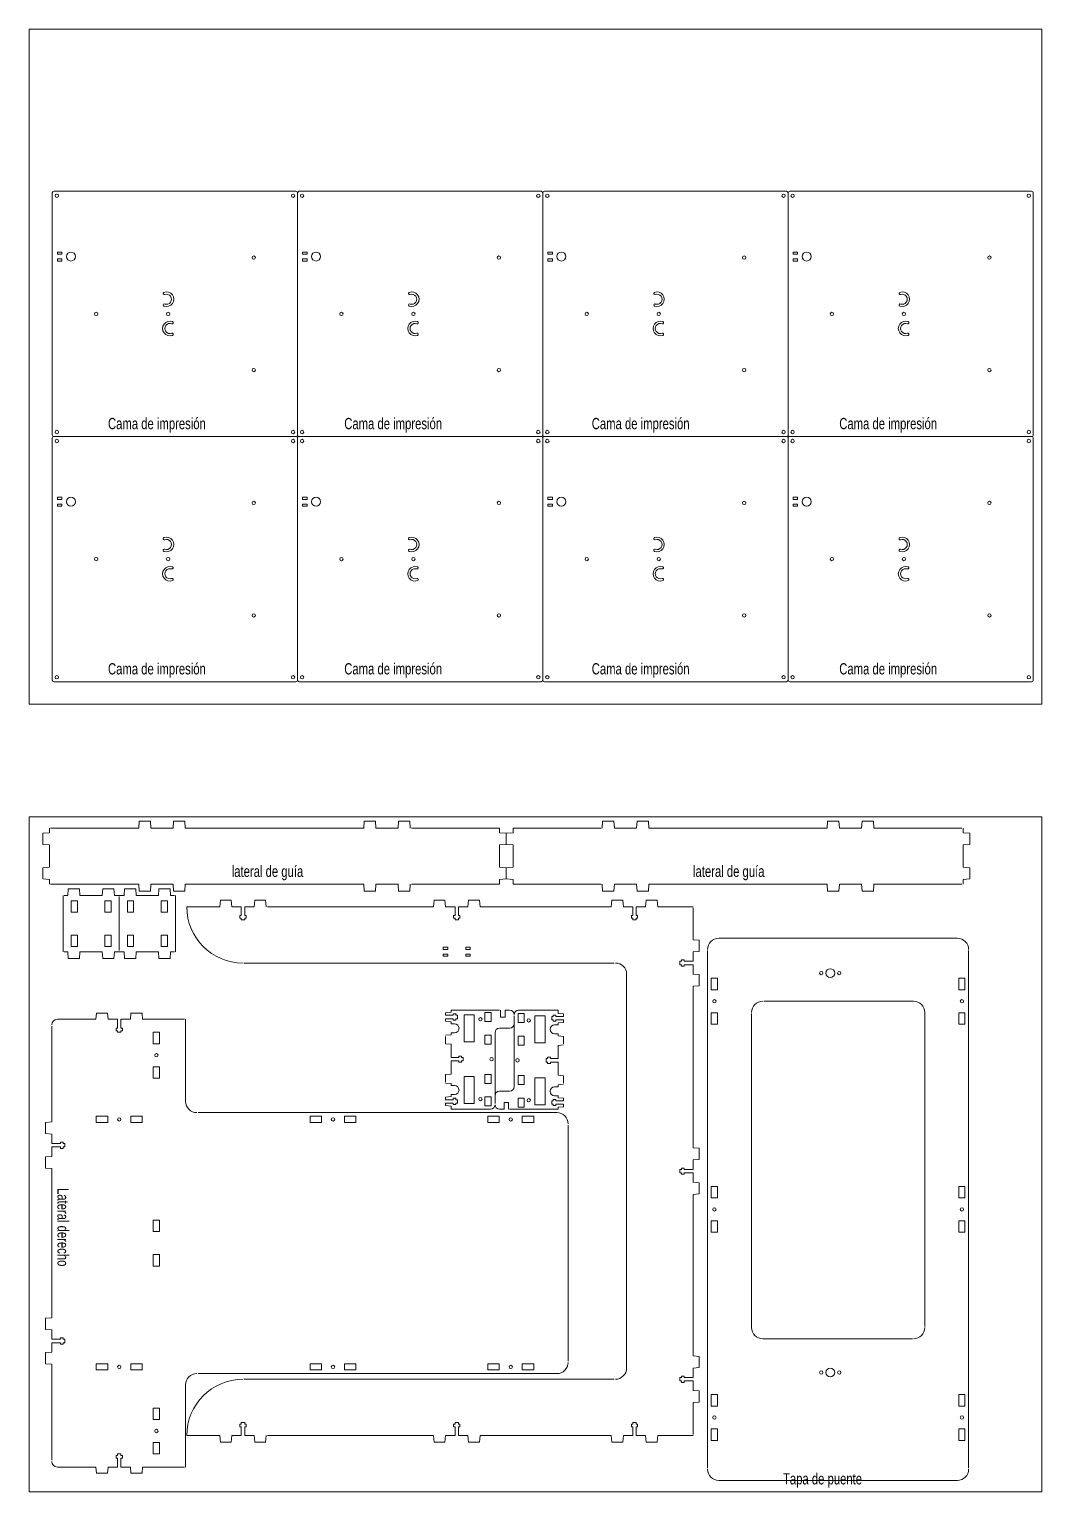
# Model space of a CAD drawing. Header units: millimetres. Extents: x 1800 to 2700, y -1200 to 1500.
# Drawn here: x 1800 to 2700, y 200 to 1500 of the extents above; entities that cross this region are included whole.
import ezdxf

# ---------------------------------------------------------------- set-up
doc = ezdxf.new("R2010")
doc.units = ezdxf.units.MM
doc.layers.get('0').update_dxf_attribs({"linetype": 'CONTINUOUS', "lineweight": 0})
doc.layers.add('grabar', color=5, linetype='CONTINUOUS', lineweight=0)
doc.layers.add('planchas', color=1, linetype='CONTINUOUS', lineweight=0)
doc.styles.get("Standard").update_dxf_attribs({"font": 'txt', "width": 0.75})

msp = doc.modelspace()

# ---------------------------------------------------------------- linework, layer by layer
for p, q in [((1820.5, 1354.5), (1820.5, 1139.5)), ((2037, 1356), (1822, 1356)), ((2038.5, 1354.5), (2038.5, 1139.5)), ((2255, 1356), (2040, 1356)), ((2256.5, 1354.5), (2256.5, 1139.5)), ((2473, 1356), (2258, 1356)), ((2474.5, 1354.5), (2474.5, 1139.5)), ((2691, 1356), (2476, 1356)), ((2692.5, 1139.5), (2692.5, 1354.5)), ((1825, 1300), (1825, 1302)), ((1825, 1302), (1829, 1302)), ((1829, 1300), (1825, 1300)), ((1829, 1302), (1829, 1300)), ((2043, 1300), (2043, 1302)), ((2043, 1302), (2047, 1302)), ((2047, 1300), (2043, 1300)), ((2047, 1302), (2047, 1300)), ((2261, 1300), (2261, 1302)), ((2261, 1302), (2265, 1302)), ((2265, 1300), (2261, 1300)), ((2265, 1302), (2265, 1300)), ((2479, 1300), (2479, 1302)), ((2479, 1302), (2483, 1302)), ((2483, 1300), (2479, 1300)), ((2483, 1302), (2483, 1300)), ((1825, 1294), (1825, 1296)), ((1825, 1296), (1829, 1296)), ((1829, 1294), (1825, 1294)), ((1829, 1296), (1829, 1294)), ((2043, 1294), (2043, 1296)), ((2043, 1296), (2047, 1296)), ((2047, 1294), (2043, 1294)), ((2047, 1296), (2047, 1294)), ((2261, 1294), (2261, 1296)), ((2261, 1296), (2265, 1296)), ((2265, 1294), (2261, 1294)), ((2265, 1296), (2265, 1294)), ((2479, 1294), (2479, 1296)), ((2479, 1296), (2483, 1296)), ((2483, 1294), (2479, 1294)), ((2483, 1296), (2483, 1294)), ((1820.5, 1136.5), (1820.5, 921.5)), ((2037, 1138), (1822, 1138)), ((2038.5, 1136.5), (2038.5, 921.5)), ((2255, 1138), (2040, 1138)), ((2256.5, 1136.5), (2256.5, 921.5)), ((2473, 1138), (2258, 1138)), ((2474.5, 1136.5), (2474.5, 921.5)), ((2691, 1138), (2476, 1138)), ((2692.5, 921.5), (2692.5, 1136.5)), ((1825, 1082), (1825, 1084)), ((1825, 1084), (1829, 1084)), ((1829, 1082), (1825, 1082)), ((1829, 1084), (1829, 1082)), ((2043, 1082), (2043, 1084)), ((2043, 1084), (2047, 1084)), ((2047, 1082), (2043, 1082)), ((2047, 1084), (2047, 1082)), ((2261, 1082), (2261, 1084)), ((2261, 1084), (2265, 1084)), ((2265, 1082), (2261, 1082)), ((2265, 1084), (2265, 1082)), ((2479, 1082), (2479, 1084)), ((2479, 1084), (2483, 1084)), ((2483, 1082), (2479, 1082)), ((2483, 1084), (2483, 1082)), ((1825, 1076), (1825, 1078)), ((1825, 1078), (1829, 1078)), ((1829, 1076), (1825, 1076)), ((1829, 1078), (1829, 1076)), ((2043, 1076), (2043, 1078)), ((2043, 1078), (2047, 1078)), ((2047, 1076), (2043, 1076)), ((2047, 1078), (2047, 1076)), ((2261, 1076), (2261, 1078)), ((2261, 1078), (2265, 1078)), ((2265, 1076), (2261, 1076)), ((2265, 1078), (2265, 1076)), ((2479, 1076), (2479, 1078)), ((2479, 1078), (2483, 1078)), ((2483, 1076), (2479, 1076)), ((2483, 1078), (2483, 1076)), ((1822, 920), (2037, 920)), ((2040, 920), (2255, 920)), ((2258, 920), (2473, 920)), ((2476, 920), (2691, 920)), ((1897.3, 790), (1897.7, 796)), ((1907.7, 796), (1897.7, 796)), ((1908.1, 790), (1907.7, 796)), ((1927.9, 790), (1928.3, 796)), ((1928.3, 796), (1938.3, 796)), ((1938.7, 790), (1938.3, 796)), ((2097.3, 790), (2097.7, 796)), ((2107.7, 796), (2097.7, 796)), ((2108.1, 790), (2107.7, 796)), ((2127.9, 790), (2128.3, 796)), ((2128.3, 796), (2138.3, 796)), ((2138.7, 790), (2138.3, 796)), ((2309.3, 790), (2309.7, 796)), ((2319.7, 796), (2309.7, 796)), ((2320.1, 790), (2319.7, 796)), ((2339.9, 790), (2340.3, 796)), ((2340.3, 796), (2350.3, 796)), ((2350.7, 790), (2350.3, 796)), ((2509.3, 790), (2509.7, 796)), ((2519.7, 796), (2509.7, 796)), ((2520.1, 790), (2519.7, 796)), ((2539.9, 790), (2540.3, 796)), ((2540.3, 796), (2550.3, 796)), ((2550.7, 790), (2550.3, 796)), ((1818, 785.7), (1812, 785.3)), ((1812, 775.3), (1812, 785.3)), ((1818, 790), (1818, 785.7)), ((1897.3, 790), (1819, 790)), ((1908.1, 790), (1927.9, 790)), ((2097.3, 790), (1938.7, 790)), ((2108.1, 790), (2127.9, 790)), ((2218, 790), (2139.7, 790)), ((2218, 785.7), (2218, 790)), ((2218, 785.7), (2224, 785.3)), ((2230, 785.7), (2224, 785.3)), ((2224, 775.3), (2224, 785.3)), ((2230, 790), (2230, 785.7)), ((2308.3, 790), (2230, 790)), ((2320.1, 790), (2339.9, 790)), ((2509.3, 790), (2350.7, 790)), ((2520.1, 790), (2539.9, 790)), ((2629, 790), (2550.7, 790)), ((2630, 785.7), (2630, 790)), ((2630, 785.7), (2636, 785.3)), ((2636, 775.3), (2636, 785.3)), ((1818, 774.9), (1812, 775.3)), ((1818, 755.1), (1818, 774.9)), ((2218, 774.9), (2224, 775.3)), ((2218, 774.9), (2218, 755.1)), ((2230, 774.9), (2224, 775.3)), ((2230, 755.1), (2230, 774.9)), ((2630, 774.9), (2636, 775.3)), ((2630, 774.9), (2630, 755.1)), ((1818, 755.1), (1812, 754.7)), ((1812, 754.7), (1812, 744.7)), ((2218, 755.1), (2224, 754.7)), ((2230, 755.1), (2224, 754.7)), ((2224, 754.7), (2224, 744.7)), ((2630, 755.1), (2636, 754.7)), ((2636, 754.7), (2636, 744.7)), ((1818, 744.3), (1812, 744.7)), ((1818, 744.3), (1818, 740)), ((2218, 744.3), (2224, 744.7)), ((2218, 740), (2218, 744.3)), ((2230, 744.3), (2224, 744.7)), ((2230, 744.3), (2230, 740)), ((2630, 744.3), (2636, 744.7)), ((2630, 740), (2630, 744.3)), ((1819, 740), (1897.3, 740)), ((1830, 730), (1830, 680)), ((1834.3, 730), (1831, 730)), ((1834.3, 730), (1834.7, 736)), ((1844.7, 736), (1834.7, 736)), ((1845.1, 730), (1844.7, 736)), ((1845.1, 730), (1864.9, 730)), ((1864.9, 730), (1865.3, 736)), ((1865.3, 736), (1875.3, 736)), ((1875.7, 730), (1875.3, 736)), ((1880, 730), (1875.7, 730)), ((1884.3, 730), (1880, 730)), ((1880, 729), (1880, 681)), ((1884.3, 730), (1884.7, 736)), ((1894.7, 736), (1884.7, 736)), ((1895.1, 730), (1894.7, 736)), ((1895.1, 730), (1914.9, 730)), ((1897.3, 740), (1897.7, 734)), ((1907.7, 734), (1897.7, 734)), ((1908.1, 740), (1907.7, 734)), ((1927.9, 740), (1908.1, 740)), ((1914.9, 730), (1915.3, 736)), ((1915.3, 736), (1925.3, 736)), ((1925.7, 730), (1925.3, 736)), ((1929, 730), (1925.7, 730)), ((1927.9, 740), (1928.3, 734)), ((1928.3, 734), (1938.3, 734)), ((1930, 680), (1930, 730)), ((1938.7, 740), (1938.3, 734)), ((1938.7, 740), (2097.3, 740)), ((2097.3, 740), (2097.7, 734)), ((2107.7, 734), (2097.7, 734)), ((2108.1, 740), (2107.7, 734)), ((2127.9, 740), (2108.1, 740)), ((2127.9, 740), (2128.3, 734)), ((2128.3, 734), (2138.3, 734)), ((2138.7, 740), (2138.3, 734)), ((2139.7, 740), (2218, 740)), ((2230, 740), (2308.3, 740)), ((2309.3, 740), (2309.7, 734)), ((2319.7, 734), (2309.7, 734)), ((2320.1, 740), (2319.7, 734)), ((2339.9, 740), (2320.1, 740)), ((2339.9, 740), (2340.3, 734)), ((2340.3, 734), (2350.3, 734)), ((2350.7, 740), (2350.3, 734)), ((2350.7, 740), (2509.3, 740)), ((2509.3, 740), (2509.7, 734)), ((2519.7, 734), (2509.7, 734)), ((2520.1, 740), (2519.7, 734)), ((2539.9, 740), (2520.1, 740)), ((2539.9, 740), (2540.3, 734)), ((2540.3, 734), (2550.3, 734)), ((2550.7, 740), (2550.3, 734)), ((2550.7, 740), (2629, 740)), ((1837.25, 725.4), (1837.25, 715.2)), ((1842.75, 725.4), (1837.25, 725.4)), ((1837.25, 715.2), (1842.75, 715.2)), ((1842.75, 715.2), (1842.75, 725.4)), ((1867.25, 725.4), (1867.25, 715.2)), ((1872.75, 725.4), (1867.25, 725.4)), ((1867.25, 715.2), (1872.75, 715.2)), ((1872.75, 715.2), (1872.75, 725.4)), ((1887.25, 725.4), (1887.25, 715.2)), ((1892.75, 725.4), (1887.25, 725.4)), ((1887.25, 715.2), (1892.75, 715.2)), ((1892.75, 715.2), (1892.75, 725.4)), ((1917.25, 725.4), (1917.25, 715.2)), ((1922.75, 725.4), (1917.25, 725.4)), ((1917.25, 715.2), (1922.75, 715.2)), ((1922.75, 715.2), (1922.75, 725.4)), ((1969.3, 720), (1940, 720)), ((1940, 720), (1940, 720)), ((1969.9, 726), (1969.3, 720)), ((1979.5, 726), (1969.9, 726)), ((1980.1, 720), (1979.5, 726)), ((1988.5, 720), (1980.1, 720)), ((1988.5, 712.2), (1988.5, 720)), ((1991.5, 712.2), (1991.5, 720)), ((1991.5, 720), (1999.9, 720)), ((1999.9, 720), (2000.5, 726)), ((2000.5, 726), (2010.1, 726)), ((2010.1, 726), (2010.7, 720)), ((2011.7, 720), (2159.3, 720)), ((2159.9, 726), (2159.3, 720)), ((2169.5, 726), (2159.9, 726)), ((2170.1, 720), (2169.5, 726)), ((2178.5, 720), (2170.1, 720)), ((2178.5, 712.2), (2178.5, 720)), ((2181.5, 712.2), (2181.5, 720)), ((2181.5, 720), (2189.9, 720)), ((2189.9, 720), (2190.5, 726)), ((2190.5, 726), (2200.1, 726)), ((2200.1, 726), (2200.7, 720)), ((2200.7, 720), (2317.3, 720)), ((2317.9, 726), (2317.3, 720)), ((2327.5, 726), (2317.9, 726)), ((2328.1, 720), (2327.5, 726)), ((2336.5, 720), (2328.1, 720)), ((2336.5, 712.2), (2336.5, 720)), ((2339.5, 712.2), (2339.5, 720)), ((2339.5, 720), (2347.9, 720)), ((2347.9, 720), (2348.5, 726)), ((2348.5, 726), (2358.1, 726)), ((2358.1, 726), (2358.7, 720)), ((2358.7, 720), (2390, 720)), ((2390, 719), (2390, 690.7)), ((1987.25, 712.2), (1988.5, 712.2)), ((1987.25, 709.8), (1987.25, 712.2)), ((1988.5, 709.8), (1987.25, 709.8)), ((1988.5, 708.4), (1988.5, 709.8)), ((1991.5, 708.4), (1988.5, 708.4)), ((1992.75, 712.2), (1991.5, 712.2)), ((1991.5, 708.4), (1991.5, 709.8)), ((1991.5, 709.8), (1992.75, 709.8)), ((1992.75, 709.8), (1992.75, 712.2)), ((2177.25, 712.2), (2178.5, 712.2)), ((2177.25, 709.8), (2177.25, 712.2)), ((2178.5, 709.8), (2177.25, 709.8)), ((2178.5, 708.4), (2178.5, 709.8)), ((2181.5, 708.4), (2178.5, 708.4)), ((2182.75, 712.2), (2181.5, 712.2)), ((2181.5, 708.4), (2181.5, 709.8)), ((2181.5, 709.8), (2182.75, 709.8)), ((2182.75, 709.8), (2182.75, 712.2)), ((2335.25, 712.2), (2336.5, 712.2)), ((2335.25, 709.8), (2335.25, 712.2)), ((2336.5, 709.8), (2335.25, 709.8)), ((2336.5, 708.4), (2336.5, 709.8)), ((2339.5, 708.4), (2336.5, 708.4)), ((2340.75, 712.2), (2339.5, 712.2)), ((2339.5, 708.4), (2339.5, 709.8)), ((2339.5, 709.8), (2340.75, 709.8)), ((2340.75, 709.8), (2340.75, 712.2)), ((1837.25, 684.6), (1837.25, 694.8)), ((1837.25, 694.8), (1842.75, 694.8)), ((1842.75, 694.8), (1842.75, 684.6)), ((1867.25, 684.6), (1867.25, 694.8)), ((1867.25, 694.8), (1872.75, 694.8)), ((1872.75, 694.8), (1872.75, 684.6)), ((1887.25, 684.6), (1887.25, 694.8)), ((1887.25, 694.8), (1892.75, 694.8)), ((1892.75, 694.8), (1892.75, 684.6)), ((1917.25, 684.6), (1917.25, 694.8)), ((1917.25, 694.8), (1922.75, 694.8)), ((1922.75, 694.8), (1922.75, 684.6)), ((2390, 690.7), (2395.5, 690.3)), ((2395.5, 680.3), (2395.5, 690.3)), ((2625, 692), (2413, 692)), ((1831, 680), (1834.3, 680)), ((1834.3, 680), (1834.7, 674)), ((1842.75, 684.6), (1837.25, 684.6)), ((1845.1, 680), (1844.7, 674)), ((1864.9, 680), (1845.1, 680)), ((1864.9, 680), (1865.3, 674)), ((1872.75, 684.6), (1867.25, 684.6)), ((1875.7, 680), (1875.3, 674)), ((1875.7, 680), (1880, 680)), ((1880, 680), (1884.3, 680)), ((1884.3, 680), (1884.7, 674)), ((1892.75, 684.6), (1887.25, 684.6)), ((1895.1, 680), (1894.7, 674)), ((1914.9, 680), (1895.1, 680)), ((1914.9, 680), (1915.3, 674)), ((1922.75, 684.6), (1917.25, 684.6)), ((1925.7, 680), (1925.3, 674)), ((1925.7, 680), (1929, 680)), ((2172, 684), (2168, 684)), ((2168, 684), (2168, 682)), ((2168, 682), (2172, 682)), ((2172, 678), (2168, 678)), ((2168, 678), (2168, 676)), ((2168, 676), (2172, 676)), ((2172, 682), (2172, 684)), ((2172, 676), (2172, 678)), ((2192, 684), (2188, 684)), ((2188, 684), (2188, 682)), ((2188, 682), (2192, 682)), ((2192, 678), (2188, 678)), ((2188, 678), (2188, 676)), ((2188, 676), (2192, 676)), ((2192, 682), (2192, 684)), ((2192, 676), (2192, 678)), ((2390, 679.9), (2395.5, 680.3)), ((2390, 671.5), (2390, 679.9)), ((2403, 681), (2403, 221)), ((2635, 681), (2635, 221)), ((1844.7, 674), (1834.7, 674)), ((1865.3, 674), (1875.3, 674)), ((1894.7, 674), (1884.7, 674)), ((1915.3, 674), (1925.3, 674)), ((1991, 670), (2320, 670)), ((2378.4, 671.5), (2379.8, 671.5)), ((2378.4, 668.5), (2378.4, 671.5)), ((2378.4, 668.5), (2379.8, 668.5)), ((2379.8, 671.5), (2379.8, 672.75)), ((2379.8, 672.75), (2382.2, 672.75)), ((2379.8, 668.5), (2379.8, 667.25)), ((2379.8, 667.25), (2382.2, 667.25)), ((2382.2, 672.75), (2382.2, 671.5)), ((2382.2, 671.5), (2390, 671.5)), ((2382.2, 667.25), (2382.2, 668.5)), ((2382.2, 668.5), (2390, 668.5)), ((2390, 668.5), (2390, 660.1)), ((2331, 310), (2331, 660)), ((2390, 660.1), (2395.5, 659.7)), ((2395.5, 659.7), (2395.5, 649.7)), ((2406.25, 646.2), (2406.25, 656.4)), ((2406.25, 656.4), (2411.75, 656.4)), ((2411.75, 656.4), (2411.75, 646.2)), ((2626.25, 656.4), (2626.25, 646.2)), ((2631.75, 656.4), (2626.25, 656.4)), ((2631.75, 646.2), (2631.75, 656.4)), ((2390, 649.3), (2395.5, 649.7)), ((2390, 649.3), (2390, 505.7)), ((2411.75, 646.2), (2406.25, 646.2)), ((2626.25, 646.2), (2631.75, 646.2)), ((1859.3, 620), (1859.7, 625.5)), ((1869.7, 625.5), (1859.7, 625.5)), ((1870.1, 620), (1869.7, 625.5)), ((1889.9, 620), (1890.3, 625.5)), ((1890.3, 625.5), (1900.3, 625.5)), ((1900.7, 620), (1900.3, 625.5)), ((2175, 626.2), (2170, 625.8)), ((2170, 625.8), (2170, 623.5)), ((2175, 626.2), (2175, 628)), ((2175, 628), (2218, 628)), ((2176.8, 624.75), (2176.8, 623.5)), ((2179.2, 624.75), (2176.8, 624.75)), ((2179.2, 623.5), (2179.2, 624.75)), ((2186.5, 600), (2186.5, 624)), ((2186.5, 624), (2195.5, 624)), ((2195.5, 624), (2195.5, 600)), ((2205, 618), (2205, 626)), ((2205, 626), (2210.5, 626)), ((2210.5, 626), (2210.5, 618)), ((2219, 628), (2219, 622)), ((2223, 622), (2223, 628)), ((2223, 628), (2227, 628)), ((2234.5, 625), (2234.5, 617)), ((2240, 625), (2234.5, 625)), ((2270, 628), (2235, 628)), ((2240, 617), (2240, 625)), ((2270, 625.2), (2270, 628)), ((2270, 625.2), (2275, 624.8)), ((2275, 624.8), (2275, 622.5)), ((2406.25, 625.8), (2406.25, 615.6)), ((2411.75, 625.8), (2406.25, 625.8)), ((2411.75, 615.6), (2411.75, 625.8)), ((2442, 625), (2442, 346)), ((2586, 636), (2453, 636)), ((2596, 347), (2596, 626)), ((2626.25, 615.6), (2626.25, 625.8)), ((2626.25, 625.8), (2631.75, 625.8)), ((2631.75, 625.8), (2631.75, 615.6)), ((1820, 528.7), (1820, 614)), ((1825, 620), (1859.3, 620)), ((1878.5, 620), (1870.1, 620)), ((1877.25, 612.2), (1878.5, 612.2)), ((1877.25, 609.8), (1877.25, 612.2)), ((1878.5, 612.2), (1878.5, 620)), ((1881.5, 612.2), (1881.5, 620)), ((1881.5, 620), (1889.9, 620)), ((1882.75, 612.2), (1881.5, 612.2)), ((1882.75, 609.8), (1882.75, 612.2)), ((1900.7, 620), (1938, 620)), ((1939, 620), (1939, 547)), ((2176.8, 623.5), (2170, 623.5)), ((2170, 620.5), (2170, 618.2)), ((2176.8, 620.5), (2170, 620.5)), ((2170, 618.2), (2175, 617.8)), ((2175, 617.8), (2175, 616)), ((2175, 616), (2178, 616)), ((2176.8, 619.25), (2176.8, 620.5)), ((2179.2, 619.25), (2176.8, 619.25)), ((2180.6, 623.5), (2179.2, 623.5)), ((2180.6, 620.5), (2179.2, 620.5)), ((2179.2, 620.5), (2179.2, 619.25)), ((2180.6, 623.5), (2180.6, 620.5)), ((2210.5, 618), (2205, 618)), ((2227, 612), (2218, 612)), ((2219, 622), (2223, 622)), ((2231, 560), (2231, 623)), ((2234.5, 617), (2240, 617)), ((2249.5, 599), (2249.5, 623)), ((2249.5, 623), (2258.5, 623)), ((2258.5, 623), (2258.5, 599)), ((2264.4, 622.5), (2265.8, 622.5)), ((2264.4, 619.5), (2264.4, 622.5)), ((2264.4, 619.5), (2265.8, 619.5)), ((2265.8, 622.5), (2265.8, 623.75)), ((2265.8, 623.75), (2268.2, 623.75)), ((2265.8, 619.5), (2265.8, 618.25)), ((2265.8, 618.25), (2268.2, 618.25)), ((2270, 615), (2267, 615)), ((2268.2, 623.75), (2268.2, 622.5)), ((2268.2, 622.5), (2275, 622.5)), ((2268.2, 618.25), (2268.2, 619.5)), ((2268.2, 619.5), (2275, 619.5)), ((2275, 617.2), (2270, 616.8)), ((2270, 616.8), (2270, 615)), ((2275, 619.5), (2275, 617.2)), ((2406.25, 615.6), (2411.75, 615.6)), ((2631.75, 615.6), (2626.25, 615.6)), ((1878.5, 609.8), (1877.25, 609.8)), ((1878.5, 608.4), (1878.5, 609.8)), ((1881.5, 608.4), (1878.5, 608.4)), ((1881.5, 608.4), (1881.5, 609.8)), ((1881.5, 609.8), (1882.75, 609.8)), ((1910.25, 608.4), (1910.25, 598.2)), ((1915.75, 608.4), (1910.25, 608.4)), ((1910.25, 598.2), (1915.75, 598.2)), ((1915.75, 598.2), (1915.75, 608.4)), ((2170, 605.8), (2175, 606.2)), ((2170, 598.2), (2170, 604.8)), ((2175, 597.8), (2170, 598.2)), ((2175, 608), (2178, 608)), ((2175, 606.2), (2175, 608)), ((2195.5, 600), (2186.5, 600)), ((2205, 598), (2205, 606)), ((2205, 606), (2210.5, 606)), ((2210.5, 598), (2205, 598)), ((2210.5, 606), (2210.5, 598)), ((2214, 608), (2214, 545)), ((2234.5, 597), (2234.5, 605)), ((2234.5, 605), (2240, 605)), ((2240, 605), (2240, 597)), ((2258.5, 599), (2249.5, 599)), ((2270, 607), (2267, 607)), ((2270, 605.2), (2270, 607)), ((2275, 604.8), (2270, 605.2)), ((2275, 598.2), (2275, 604.8)), ((2175, 586), (2175, 597.8)), ((2181.8, 586), (2175, 586)), ((2181.8, 587.25), (2181.8, 586)), ((2184.2, 587.25), (2181.8, 587.25)), ((2184.2, 586), (2184.2, 587.25)), ((2185.6, 586), (2184.2, 586)), ((2185.6, 586), (2185.6, 583)), ((2240, 597), (2234.5, 597)), ((2259.4, 585), (2260.8, 585)), ((2259.4, 582), (2259.4, 585)), ((2260.8, 585), (2260.8, 586.25)), ((2260.8, 586.25), (2263.2, 586.25)), ((2263.2, 586.25), (2263.2, 585)), ((2263.2, 585), (2270, 585)), ((2270, 596.8), (2275, 597.2)), ((2270, 596.8), (2270, 585)), ((1910.25, 567.6), (1910.25, 577.8)), ((1910.25, 577.8), (1915.75, 577.8)), ((1915.75, 577.8), (1915.75, 567.6)), ((2175, 571.2), (2175, 583)), ((2181.8, 583), (2175, 583)), ((2181.8, 581.75), (2181.8, 583)), ((2184.2, 581.75), (2181.8, 581.75)), ((2185.6, 583), (2184.2, 583)), ((2184.2, 583), (2184.2, 581.75)), ((2259.4, 582), (2260.8, 582)), ((2260.8, 582), (2260.8, 580.75)), ((2260.8, 580.75), (2263.2, 580.75)), ((2263.2, 580.75), (2263.2, 582)), ((2263.2, 582), (2270, 582)), ((2270, 582), (2270, 570.2)), ((1915.75, 567.6), (1910.25, 567.6)), ((2175, 571.2), (2170, 570.8)), ((2170, 570.8), (2170, 564.2)), ((2170, 563.2), (2175, 562.8)), ((2175, 562.8), (2175, 561)), ((2175, 561), (2178, 561)), ((2186.5, 545), (2186.5, 569)), ((2186.5, 569), (2195.5, 569)), ((2195.5, 569), (2195.5, 545)), ((2205, 563), (2205, 571)), ((2205, 571), (2210.5, 571)), ((2210.5, 563), (2205, 563)), ((2210.5, 571), (2210.5, 563)), ((2234.5, 562), (2234.5, 570)), ((2234.5, 570), (2240, 570)), ((2240, 562), (2234.5, 562)), ((2240, 570), (2240, 562)), ((2249.5, 544), (2249.5, 568)), ((2249.5, 568), (2258.5, 568)), ((2258.5, 568), (2258.5, 544)), ((2270, 560), (2267, 560)), ((2270, 570.2), (2275, 569.8)), ((2275, 562.2), (2270, 561.8)), ((2270, 561.8), (2270, 560)), ((2275, 569.8), (2275, 563.2)), ((2170, 550.8), (2175, 551.2)), ((2170, 548.5), (2170, 550.8)), ((2176.8, 548.5), (2170, 548.5)), ((2175, 553), (2178, 553)), ((2175, 551.2), (2175, 553)), ((2176.8, 549.75), (2176.8, 548.5)), ((2179.2, 549.75), (2176.8, 549.75)), ((2179.2, 548.5), (2179.2, 549.75)), ((2180.6, 548.5), (2179.2, 548.5)), ((2180.6, 548.5), (2180.6, 545.5)), ((2205, 551), (2205, 543)), ((2210.5, 551), (2205, 551)), ((2210.5, 543), (2210.5, 551)), ((2218, 556), (2227, 556)), ((2226, 546), (2222, 546)), ((2222, 546), (2222, 540)), ((2226, 540), (2226, 546)), ((2234.5, 542), (2234.5, 550)), ((2234.5, 550), (2240, 550)), ((2240, 550), (2240, 542)), ((2264.4, 547.5), (2265.8, 547.5)), ((2264.4, 544.5), (2264.4, 547.5)), ((2265.8, 547.5), (2265.8, 548.75)), ((2265.8, 548.75), (2268.2, 548.75)), ((2270, 552), (2267, 552)), ((2268.2, 548.75), (2268.2, 547.5)), ((2268.2, 547.5), (2275, 547.5)), ((2270, 550.2), (2270, 552)), ((2275, 549.8), (2270, 550.2)), ((2275, 547.5), (2275, 549.8)), ((1859.6, 533.75), (1869.8, 533.75)), ((1859.6, 528.25), (1859.6, 533.75)), ((1869.8, 533.75), (1869.8, 528.25)), ((1900.4, 533.75), (1890.2, 533.75)), ((1890.2, 533.75), (1890.2, 528.25)), ((1900.4, 528.25), (1900.4, 533.75)), ((1950, 537), (2269, 537)), ((2049.6, 533.75), (2059.8, 533.75)), ((2049.6, 528.25), (2049.6, 533.75)), ((2059.8, 533.75), (2059.8, 528.25)), ((2090.4, 533.75), (2080.2, 533.75)), ((2080.2, 533.75), (2080.2, 528.25)), ((2090.4, 528.25), (2090.4, 533.75)), ((2170, 543.2), (2170, 545.5)), ((2176.8, 545.5), (2170, 545.5)), ((2175, 542.8), (2170, 543.2)), ((2175, 542.8), (2175, 540)), ((2175, 540), (2210, 540)), ((2176.8, 544.25), (2176.8, 545.5)), ((2179.2, 544.25), (2176.8, 544.25)), ((2180.6, 545.5), (2179.2, 545.5)), ((2179.2, 545.5), (2179.2, 544.25)), ((2195.5, 545), (2186.5, 545)), ((2205, 543), (2210.5, 543)), ((2207.6, 533.75), (2217.8, 533.75)), ((2207.6, 528.25), (2207.6, 533.75)), ((2217.8, 533.75), (2217.8, 528.25)), ((2222, 540), (2218, 540)), ((2270, 540), (2227, 540)), ((2240, 542), (2234.5, 542)), ((2248.4, 533.75), (2238.2, 533.75)), ((2238.2, 533.75), (2238.2, 528.25)), ((2248.4, 528.25), (2248.4, 533.75)), ((2258.5, 544), (2249.5, 544)), ((2264.4, 544.5), (2265.8, 544.5)), ((2265.8, 544.5), (2265.8, 543.25)), ((2265.8, 543.25), (2268.2, 543.25)), ((2268.2, 543.25), (2268.2, 544.5)), ((2268.2, 544.5), (2275, 544.5)), ((2270, 541.8), (2275, 542.2)), ((2270, 541.8), (2270, 540)), ((2275, 542.2), (2275, 544.5)), ((1820, 528.7), (1814.5, 528.3)), ((1814.5, 518.3), (1814.5, 528.3)), ((1869.8, 528.25), (1859.6, 528.25)), ((1890.2, 528.25), (1900.4, 528.25)), ((2059.8, 528.25), (2049.6, 528.25)), ((2080.2, 528.25), (2090.4, 528.25)), ((2217.8, 528.25), (2207.6, 528.25)), ((2238.2, 528.25), (2248.4, 528.25)), ((2279, 526), (2279, 316)), ((1820, 517.9), (1814.5, 518.3)), ((1820, 509.5), (1820, 517.9)), ((1827.8, 509.5), (1820, 509.5)), ((1827.8, 510.75), (1827.8, 509.5)), ((1830.2, 510.75), (1827.8, 510.75)), ((1830.2, 509.5), (1830.2, 510.75)), ((1831.6, 509.5), (1830.2, 509.5)), ((1831.6, 506.5), (1831.6, 509.5)), ((1820, 498.1), (1814.5, 497.7)), ((1814.5, 497.7), (1814.5, 487.7)), ((1827.8, 506.5), (1820, 506.5)), ((1820, 506.5), (1820, 498.1)), ((1827.8, 505.25), (1827.8, 506.5)), ((1830.2, 505.25), (1827.8, 505.25)), ((1831.6, 506.5), (1830.2, 506.5)), ((1830.2, 506.5), (1830.2, 505.25)), ((2390, 505.7), (2395.5, 505.3)), ((2390, 494.9), (2395.5, 495.3)), ((2390, 486.5), (2390, 494.9)), ((2395.5, 495.3), (2395.5, 505.3)), ((1820, 487.3), (1814.5, 487.7)), ((1820, 354.7), (1820, 487.3)), ((2378.4, 486.5), (2379.8, 486.5)), ((2378.4, 483.5), (2378.4, 486.5)), ((2378.4, 483.5), (2379.8, 483.5)), ((2379.8, 486.5), (2379.8, 487.75)), ((2379.8, 487.75), (2382.2, 487.75)), ((2379.8, 483.5), (2379.8, 482.25)), ((2379.8, 482.25), (2382.2, 482.25)), ((2382.2, 487.75), (2382.2, 486.5)), ((2382.2, 486.5), (2390, 486.5)), ((2382.2, 482.25), (2382.2, 483.5)), ((2382.2, 483.5), (2390, 483.5)), ((2390, 483.5), (2390, 475.1)), ((2390, 475.1), (2395.5, 474.7)), ((2395.5, 474.7), (2395.5, 464.7)), ((2406.25, 461.2), (2406.25, 471.4)), ((2406.25, 471.4), (2411.75, 471.4)), ((2411.75, 471.4), (2411.75, 461.2)), ((2626.25, 471.4), (2626.25, 461.2)), ((2631.75, 471.4), (2626.25, 471.4)), ((2631.75, 461.2), (2631.75, 471.4)), ((2390, 464.3), (2395.5, 464.7)), ((2390, 464.3), (2390, 320.7)), ((2411.75, 461.2), (2406.25, 461.2)), ((2626.25, 461.2), (2631.75, 461.2)), ((1910.25, 441.4), (1910.25, 431.2)), ((1915.75, 441.4), (1910.25, 441.4)), ((1910.25, 431.2), (1915.75, 431.2)), ((1915.75, 431.2), (1915.75, 441.4)), ((2406.25, 440.8), (2406.25, 430.6)), ((2411.75, 440.8), (2406.25, 440.8)), ((2406.25, 430.6), (2411.75, 430.6)), ((2411.75, 430.6), (2411.75, 440.8)), ((2626.25, 430.6), (2626.25, 440.8)), ((2626.25, 440.8), (2631.75, 440.8)), ((2631.75, 430.6), (2626.25, 430.6)), ((2631.75, 440.8), (2631.75, 430.6)), ((1910.25, 400.6), (1910.25, 410.8)), ((1910.25, 410.8), (1915.75, 410.8)), ((1915.75, 410.8), (1915.75, 400.6)), ((1915.75, 400.6), (1910.25, 400.6)), ((1820, 354.7), (1814.5, 354.3)), ((1814.5, 344.3), (1814.5, 354.3)), ((1820, 343.9), (1814.5, 344.3)), ((1820, 335.5), (1820, 343.9)), ((1827.8, 335.5), (1820, 335.5)), ((1827.8, 332.5), (1820, 332.5)), ((1820, 332.5), (1820, 324.1)), ((1827.8, 336.75), (1827.8, 335.5)), ((1830.2, 336.75), (1827.8, 336.75)), ((1827.8, 331.25), (1827.8, 332.5)), ((1830.2, 331.25), (1827.8, 331.25)), ((1830.2, 335.5), (1830.2, 336.75)), ((1831.6, 335.5), (1830.2, 335.5)), ((1831.6, 332.5), (1830.2, 332.5)), ((1830.2, 332.5), (1830.2, 331.25)), ((1831.6, 332.5), (1831.6, 335.5)), ((2452, 336), (2585, 336)), ((1820, 324.1), (1814.5, 323.7)), ((1814.5, 323.7), (1814.5, 313.7)), ((1820, 313.3), (1814.5, 313.7)), ((1820, 228), (1820, 313.3)), ((1869.8, 313.75), (1859.6, 313.75)), ((1859.6, 313.75), (1859.6, 308.25)), ((1869.8, 308.25), (1869.8, 313.75)), ((1890.2, 313.75), (1900.4, 313.75)), ((1890.2, 308.25), (1890.2, 313.75)), ((1900.4, 313.75), (1900.4, 308.25)), ((2059.8, 313.75), (2049.6, 313.75)), ((2049.6, 313.75), (2049.6, 308.25)), ((2059.8, 308.25), (2059.8, 313.75)), ((2080.2, 313.75), (2090.4, 313.75)), ((2080.2, 308.25), (2080.2, 313.75)), ((2090.4, 313.75), (2090.4, 308.25)), ((2217.8, 313.75), (2207.6, 313.75)), ((2207.6, 313.75), (2207.6, 308.25)), ((2217.8, 308.25), (2217.8, 313.75)), ((2238.2, 313.75), (2248.4, 313.75)), ((2238.2, 308.25), (2238.2, 313.75)), ((2248.4, 313.75), (2248.4, 308.25)), ((2390, 320.7), (2395.5, 320.3)), ((2395.5, 310.3), (2395.5, 320.3)), ((1859.6, 308.25), (1869.8, 308.25)), ((1900.4, 308.25), (1890.2, 308.25)), ((1950, 305), (2269, 305)), ((1991, 300), (2320, 300)), ((2049.6, 308.25), (2059.8, 308.25)), ((2090.4, 308.25), (2080.2, 308.25)), ((2207.6, 308.25), (2217.8, 308.25)), ((2248.4, 308.25), (2238.2, 308.25)), ((2378.4, 301.5), (2379.8, 301.5)), ((2378.4, 298.5), (2378.4, 301.5)), ((2379.8, 301.5), (2379.8, 302.75)), ((2379.8, 302.75), (2382.2, 302.75)), ((2382.2, 302.75), (2382.2, 301.5)), ((2382.2, 301.5), (2390, 301.5)), ((2390, 309.9), (2395.5, 310.3)), ((2390, 301.5), (2390, 309.9)), ((1939, 222), (1939, 295)), ((2378.4, 298.5), (2379.8, 298.5)), ((2379.8, 298.5), (2379.8, 297.25)), ((2379.8, 297.25), (2382.2, 297.25)), ((2382.2, 297.25), (2382.2, 298.5)), ((2382.2, 298.5), (2390, 298.5)), ((2390, 298.5), (2390, 290.1)), ((2390, 290.1), (2395.5, 289.7)), ((2395.5, 289.7), (2395.5, 279.7)), ((2406.25, 276.2), (2406.25, 286.4)), ((2406.25, 286.4), (2411.75, 286.4)), ((2411.75, 286.4), (2411.75, 276.2)), ((2626.25, 286.4), (2626.25, 276.2)), ((2631.75, 286.4), (2626.25, 286.4)), ((2631.75, 276.2), (2631.75, 286.4)), ((1910.25, 274.4), (1910.25, 264.2)), ((1915.75, 274.4), (1910.25, 274.4)), ((1915.75, 264.2), (1915.75, 274.4)), ((2390, 279.3), (2395.5, 279.7)), ((2390, 279.3), (2390, 251)), ((2411.75, 276.2), (2406.25, 276.2)), ((2626.25, 276.2), (2631.75, 276.2)), ((1910.25, 264.2), (1915.75, 264.2)), ((1988.5, 260.2), (1987.25, 260.2)), ((1987.25, 260.2), (1987.25, 257.8)), ((1988.5, 261.6), (1988.5, 260.2)), ((1991.5, 261.6), (1988.5, 261.6)), ((1991.5, 261.6), (1991.5, 260.2)), ((1991.5, 260.2), (1992.75, 260.2)), ((1992.75, 260.2), (1992.75, 257.8)), ((2178.5, 260.2), (2177.25, 260.2)), ((2177.25, 260.2), (2177.25, 257.8)), ((2178.5, 261.6), (2178.5, 260.2)), ((2181.5, 261.6), (2178.5, 261.6)), ((2181.5, 261.6), (2181.5, 260.2)), ((2181.5, 260.2), (2182.75, 260.2)), ((2182.75, 260.2), (2182.75, 257.8)), ((2336.5, 260.2), (2335.25, 260.2)), ((2335.25, 260.2), (2335.25, 257.8)), ((2336.5, 261.6), (2336.5, 260.2)), ((2339.5, 261.6), (2336.5, 261.6)), ((2339.5, 261.6), (2339.5, 260.2)), ((2339.5, 260.2), (2340.75, 260.2)), ((2340.75, 260.2), (2340.75, 257.8)), ((1969.3, 250), (1940, 250)), ((1940, 250), (1940, 250)), ((1969.9, 244), (1969.3, 250)), ((1980.1, 250), (1979.5, 244)), ((1988.5, 250), (1980.1, 250)), ((1987.25, 257.8), (1988.5, 257.8)), ((1988.5, 257.8), (1988.5, 250)), ((1992.75, 257.8), (1991.5, 257.8)), ((1991.5, 257.8), (1991.5, 250)), ((1991.5, 250), (1999.9, 250)), ((1999.9, 250), (2000.5, 244)), ((2010.1, 244), (2010.7, 250)), ((2011.7, 250), (2159.3, 250)), ((2159.9, 244), (2159.3, 250)), ((2170.1, 250), (2169.5, 244)), ((2178.5, 250), (2170.1, 250)), ((2177.25, 257.8), (2178.5, 257.8)), ((2178.5, 257.8), (2178.5, 250)), ((2182.75, 257.8), (2181.5, 257.8)), ((2181.5, 257.8), (2181.5, 250)), ((2181.5, 250), (2189.9, 250)), ((2189.9, 250), (2190.5, 244)), ((2200.1, 244), (2200.7, 250)), ((2200.7, 250), (2317.3, 250)), ((2317.9, 244), (2317.3, 250)), ((2328.1, 250), (2327.5, 244)), ((2336.5, 250), (2328.1, 250)), ((2335.25, 257.8), (2336.5, 257.8)), ((2336.5, 257.8), (2336.5, 250)), ((2340.75, 257.8), (2339.5, 257.8)), ((2339.5, 257.8), (2339.5, 250)), ((2339.5, 250), (2347.9, 250)), ((2347.9, 250), (2348.5, 244)), ((2358.1, 244), (2358.7, 250)), ((2358.7, 250), (2390, 250)), ((2406.25, 255.8), (2406.25, 245.6)), ((2411.75, 255.8), (2406.25, 255.8)), ((2411.75, 245.6), (2411.75, 255.8)), ((2626.25, 245.6), (2626.25, 255.8)), ((2626.25, 255.8), (2631.75, 255.8)), ((2631.75, 255.8), (2631.75, 245.6)), ((1910.25, 233.6), (1910.25, 243.8)), ((1910.25, 243.8), (1915.75, 243.8)), ((1915.75, 243.8), (1915.75, 233.6)), ((1979.5, 244), (1969.9, 244)), ((2000.5, 244), (2010.1, 244)), ((2169.5, 244), (2159.9, 244)), ((2190.5, 244), (2200.1, 244)), ((2327.5, 244), (2317.9, 244)), ((2348.5, 244), (2358.1, 244)), ((2406.25, 245.6), (2411.75, 245.6)), ((2631.75, 245.6), (2626.25, 245.6)), ((1859.3, 222), (1825, 222)), ((1859.3, 222), (1859.7, 216.5)), ((1870.1, 222), (1869.7, 216.5)), ((1878.5, 222), (1870.1, 222)), ((1878.5, 232.2), (1877.25, 232.2)), ((1877.25, 232.2), (1877.25, 229.8)), ((1877.25, 229.8), (1878.5, 229.8)), ((1878.5, 233.6), (1878.5, 232.2)), ((1881.5, 233.6), (1878.5, 233.6)), ((1878.5, 229.8), (1878.5, 222)), ((1881.5, 233.6), (1881.5, 232.2)), ((1881.5, 232.2), (1882.75, 232.2)), ((1882.75, 229.8), (1881.5, 229.8)), ((1881.5, 229.8), (1881.5, 222)), ((1881.5, 222), (1889.9, 222)), ((1882.75, 232.2), (1882.75, 229.8)), ((1889.9, 222), (1890.3, 216.5)), ((1900.7, 222), (1900.3, 216.5)), ((1938, 222), (1900.7, 222)), ((1915.75, 233.6), (1910.25, 233.6)), ((1869.7, 216.5), (1859.7, 216.5)), ((1890.3, 216.5), (1900.3, 216.5)), ((2413, 210), (2625, 210))]:
    msp.add_line(p, q)
for centre, radius in [((1824.5, 1352), 1.5), ((2034.5, 1352), 1.5), ((2042.5, 1352), 1.5), ((2252.5, 1352), 1.5), ((2260.5, 1352), 1.5), ((2470.5, 1352), 1.5), ((2478.5, 1352), 1.5), ((2688.5, 1352), 1.5), ((1837, 1298), 4), ((2055, 1298), 4), ((2273, 1298), 4), ((2491, 1298), 4), ((1999.5, 1297), 1.5), ((2217.5, 1297), 1.5), ((2435.5, 1297), 1.5), ((2653.5, 1297), 1.5), ((1859.5, 1247), 1.5), ((1923.5, 1247), 1.5), ((2077.5, 1247), 1.5), ((2141.5, 1247), 1.5), ((2295.5, 1247), 1.5), ((2359.5, 1247), 1.5), ((2513.5, 1247), 1.5), ((2577.5, 1247), 1.5), ((1999.5, 1197), 1.5), ((2217.5, 1197), 1.5), ((2435.5, 1197), 1.5), ((2653.5, 1197), 1.5), ((1824.5, 1142), 1.5), ((1824.5, 1134), 1.5), ((2034.5, 1142), 1.5), ((2034.5, 1134), 1.5), ((2042.5, 1142), 1.5), ((2042.5, 1134), 1.5), ((2252.5, 1142), 1.5), ((2252.5, 1134), 1.5), ((2260.5, 1142), 1.5), ((2260.5, 1134), 1.5), ((2470.5, 1142), 1.5), ((2470.5, 1134), 1.5), ((2478.5, 1142), 1.5), ((2478.5, 1134), 1.5), ((2688.5, 1142), 1.5), ((2688.5, 1134), 1.5), ((1837, 1080), 4), ((1999.5, 1079), 1.5), ((2055, 1080), 4), ((2217.5, 1079), 1.5), ((2273, 1080), 4), ((2435.5, 1079), 1.5), ((2491, 1080), 4), ((2653.5, 1079), 1.5), ((1859.5, 1029), 1.5), ((1923.5, 1029), 1.5), ((2077.5, 1029), 1.5), ((2141.5, 1029), 1.5), ((2295.5, 1029), 1.5), ((2359.5, 1029), 1.5), ((2513.5, 1029), 1.5), ((2577.5, 1029), 1.5), ((1999.5, 979), 1.5), ((2217.5, 979), 1.5), ((2435.5, 979), 1.5), ((2653.5, 979), 1.5), ((1824.5, 924), 1.5), ((2034.5, 924), 1.5), ((2042.5, 924), 1.5), ((2252.5, 924), 1.5), ((2260.5, 924), 1.5), ((2470.5, 924), 1.5), ((2478.5, 924), 1.5), ((2688.5, 924), 1.5), ((2512, 661), 3.95), ((2504, 661), 1.5), ((2520, 661), 1.5), ((2409, 636), 1.5), ((2629, 636), 1.5), ((2201, 620), 1.5), ((2244, 619), 1.5), ((1913, 588), 1.5), ((2211, 584.5), 1.5), ((2234, 583.5), 1.5), ((2201, 549), 1.5), ((2244, 548), 1.5), ((1880, 531), 1.5), ((2070, 531), 1.5), ((2228, 531), 1.5), ((2409, 451), 1.5), ((2629, 451), 1.5), ((1880, 311), 1.5), ((2070, 311), 1.5), ((2228, 311), 1.5), ((2504, 306), 1.5), ((2512, 306), 3.95), ((2520, 306), 1.5), ((2409, 266), 1.5), ((2629, 266), 1.5), ((1913, 254), 1.5)]:
    msp.add_circle(centre, radius)
for centre, radius, start, end in [((1822, 1354.5), 1.5, 90, 180), ((2037, 1354.5), 1.5, 0, 90), ((2040, 1354.5), 1.5, 90, 180), ((2255, 1354.5), 1.5, 0, 90), ((2258, 1354.5), 1.5, 90, 180), ((2473, 1354.5), 1.5, 0, 90), ((2476, 1354.5), 1.5, 90, 180), ((2691, 1354.5), 1.5, 0, 90), ((1920.118889, 1265.168309), 1, 110, 290), ((1922, 1260), 6.5, 250, 110), ((1922, 1260), 4.5, 250, 110), ((2138.118889, 1265.168309), 1, 110, 290), ((2140, 1260), 6.5, 250, 110), ((2140, 1260), 4.5, 250, 110), ((2356.118889, 1265.168309), 1, 110, 290), ((2358, 1260), 6.5, 250, 110), ((2358, 1260), 4.5, 250, 110), ((2574.118889, 1265.168309), 1, 110, 290), ((2576, 1260), 6.5, 250, 110), ((2576, 1260), 4.5, 250, 110), ((1920.118889, 1254.831691), 1, 70, 250), ((2138.118889, 1254.831691), 1, 70, 250), ((2356.118889, 1254.831691), 1, 70, 250), ((2574.118889, 1254.831691), 1, 70, 250), ((1925, 1234), 6.5, 70, 290), ((1925, 1234), 4.5, 70, 290), ((1926.881111, 1239.168309), 1, 250, 70), ((2143, 1234), 6.5, 70, 290), ((2143, 1234), 4.5, 70, 290), ((2144.881111, 1239.168309), 1, 250, 70), ((2361, 1234), 6.5, 70, 290), ((2361, 1234), 4.5, 70, 290), ((2362.881111, 1239.168309), 1, 250, 70), ((2579, 1234), 6.5, 70, 290), ((2579, 1234), 4.5, 70, 290), ((2580.881111, 1239.168309), 1, 250, 70), ((1926.881111, 1228.831691), 1, 290, 110), ((2144.881111, 1228.831691), 1, 290, 110), ((2362.881111, 1228.831691), 1, 290, 110), ((2580.881111, 1228.831691), 1, 290, 110), ((1822, 1139.5), 1.5, 180, 270), ((1822, 1136.5), 1.5, 90, 180), ((2037, 1139.5), 1.5, 270, 0), ((2037, 1136.5), 1.5, 0, 90), ((2040, 1139.5), 1.5, 180, 270), ((2040, 1136.5), 1.5, 90, 180), ((2255, 1139.5), 1.5, 270, 0), ((2255, 1136.5), 1.5, 0, 90), ((2258, 1139.5), 1.5, 180, 270), ((2258, 1136.5), 1.5, 90, 180), ((2473, 1139.5), 1.5, 270, 0), ((2473, 1136.5), 1.5, 0, 90), ((2476, 1139.5), 1.5, 180, 270), ((2476, 1136.5), 1.5, 90, 180), ((2691, 1139.5), 1.5, 270, 0), ((2691, 1136.5), 1.5, 0, 90), ((1920.118889, 1047.168309), 1, 110, 290), ((1922, 1042), 6.5, 250, 110), ((1922, 1042), 4.5, 250, 110), ((2138.118889, 1047.168309), 1, 110, 290), ((2140, 1042), 6.5, 250, 110), ((2140, 1042), 4.5, 250, 110), ((2356.118889, 1047.168309), 1, 110, 290), ((2358, 1042), 6.5, 250, 110), ((2358, 1042), 4.5, 250, 110), ((2574.118889, 1047.168309), 1, 110, 290), ((2576, 1042), 6.5, 250, 110), ((2576, 1042), 4.5, 250, 110), ((1920.118889, 1036.831691), 1, 70, 250), ((2138.118889, 1036.831691), 1, 70, 250), ((2356.118889, 1036.831691), 1, 70, 250), ((2574.118889, 1036.831691), 1, 70, 250), ((1925, 1016), 6.5, 70, 290), ((1925, 1016), 4.5, 70, 290), ((1926.881111, 1021.168309), 1, 250, 70), ((2143, 1016), 6.5, 70, 290), ((2143, 1016), 4.5, 70, 290), ((2144.881111, 1021.168309), 1, 250, 70), ((2361, 1016), 6.5, 70, 290), ((2361, 1016), 4.5, 70, 290), ((2362.881111, 1021.168309), 1, 250, 70), ((2579, 1016), 6.5, 70, 290), ((2579, 1016), 4.5, 70, 290), ((2580.881111, 1021.168309), 1, 250, 70), ((1926.881111, 1010.831691), 1, 290, 110), ((2144.881111, 1010.831691), 1, 290, 110), ((2362.881111, 1010.831691), 1, 290, 110), ((2580.881111, 1010.831691), 1, 290, 110), ((1822, 921.5), 1.5, 180, 270), ((2037, 921.5), 1.5, 270, 0), ((2040, 921.5), 1.5, 180, 270), ((2255, 921.5), 1.5, 270, 0), ((2258, 921.5), 1.5, 180, 270), ((2473, 921.5), 1.5, 270, 0), ((2476, 921.5), 1.5, 180, 270), ((2691, 921.5), 1.5, 270, 0), ((1990, 720), 50, 180, 270), ((2413, 682), 10, 90, 180), ((2625, 682), 10, 360, 90), ((2321, 660), 10, 0, 90), ((2227, 624), 4, 360, 90), ((2235, 624), 4, 90, 180), ((2452, 626), 10, 90, 180), ((2586, 626), 10, 0, 90), ((1825, 615), 5, 90, 180), ((2178, 612), 4, 270, 90), ((2218, 608), 4, 90, 180), ((2227, 616), 4, 270, 360), ((2267, 611), 4, 90, 270), ((2178, 557), 4, 270, 90), ((2227, 560), 4, 270, 0), ((2267, 556), 4, 90, 270), ((1949, 547), 10, 180, 270), ((2218, 552), 4, 90, 180), ((2210, 544), 4, 270, 360), ((2218, 544), 4, 180, 270), ((2269, 527), 10, 0, 90), ((2452, 346), 10, 180, 270), ((2586, 346), 10, 270, 0), ((2269, 315), 10, 270, 0), ((1949, 295), 10, 90, 180), ((1990, 250), 50, 90, 180), ((2321, 310), 10, 270, 0), ((1825, 227), 5, 180, 270), ((2413, 220), 10, 180, 270), ((2625, 220), 10, 270, 360)]:
    msp.add_arc(centre, radius, start, end)
at = {"layer": 'planchas'}
for p, q in [((2700, 1500), (1800, 1500)), ((1800, 1500), (1800, 900)), ((2700, 900), (2700, 1500)), ((1800, 900), (2700, 900)), ((2700, 800), (1800, 800)), ((1800, 800), (1800, 200)), ((2700, 200), (2700, 800)), ((1800, 200), (2700, 200))]:
    msp.add_line(p, q, dxfattribs=at)

# ---------------------------------------------------------------- texts
at = {"layer": 'grabar', "char_height": 10, "width": 100, "attachment_point": 4}
for s, insert in [('Cama de impresión', (1870, 1148)), ('Cama de impresión', (2080, 1148)), ('Cama de impresión', (2300, 1148)), ('Cama de impresión', (2520, 1148)), ('Cama de impresión', (1870, 930)), ('Cama de impresión', (2080, 930)), ('Cama de impresión', (2300, 930)), ('Cama de impresión', (2520, 930)), ('lateral de guía', (1980, 750)), ('lateral de guía', (2390, 750)), ('Tapa de puente\\P', (2470, 210))]:
    msp.add_mtext(s, dxfattribs=dict(at, insert=insert))
at = {"layer": 'grabar', "insert": (1830, 470), "char_height": 10, "width": 100, "attachment_point": 4, "rotation": 270}
msp.add_mtext('Lateral derecho', dxfattribs=at)

doc.saveas('drawing.dxf')
